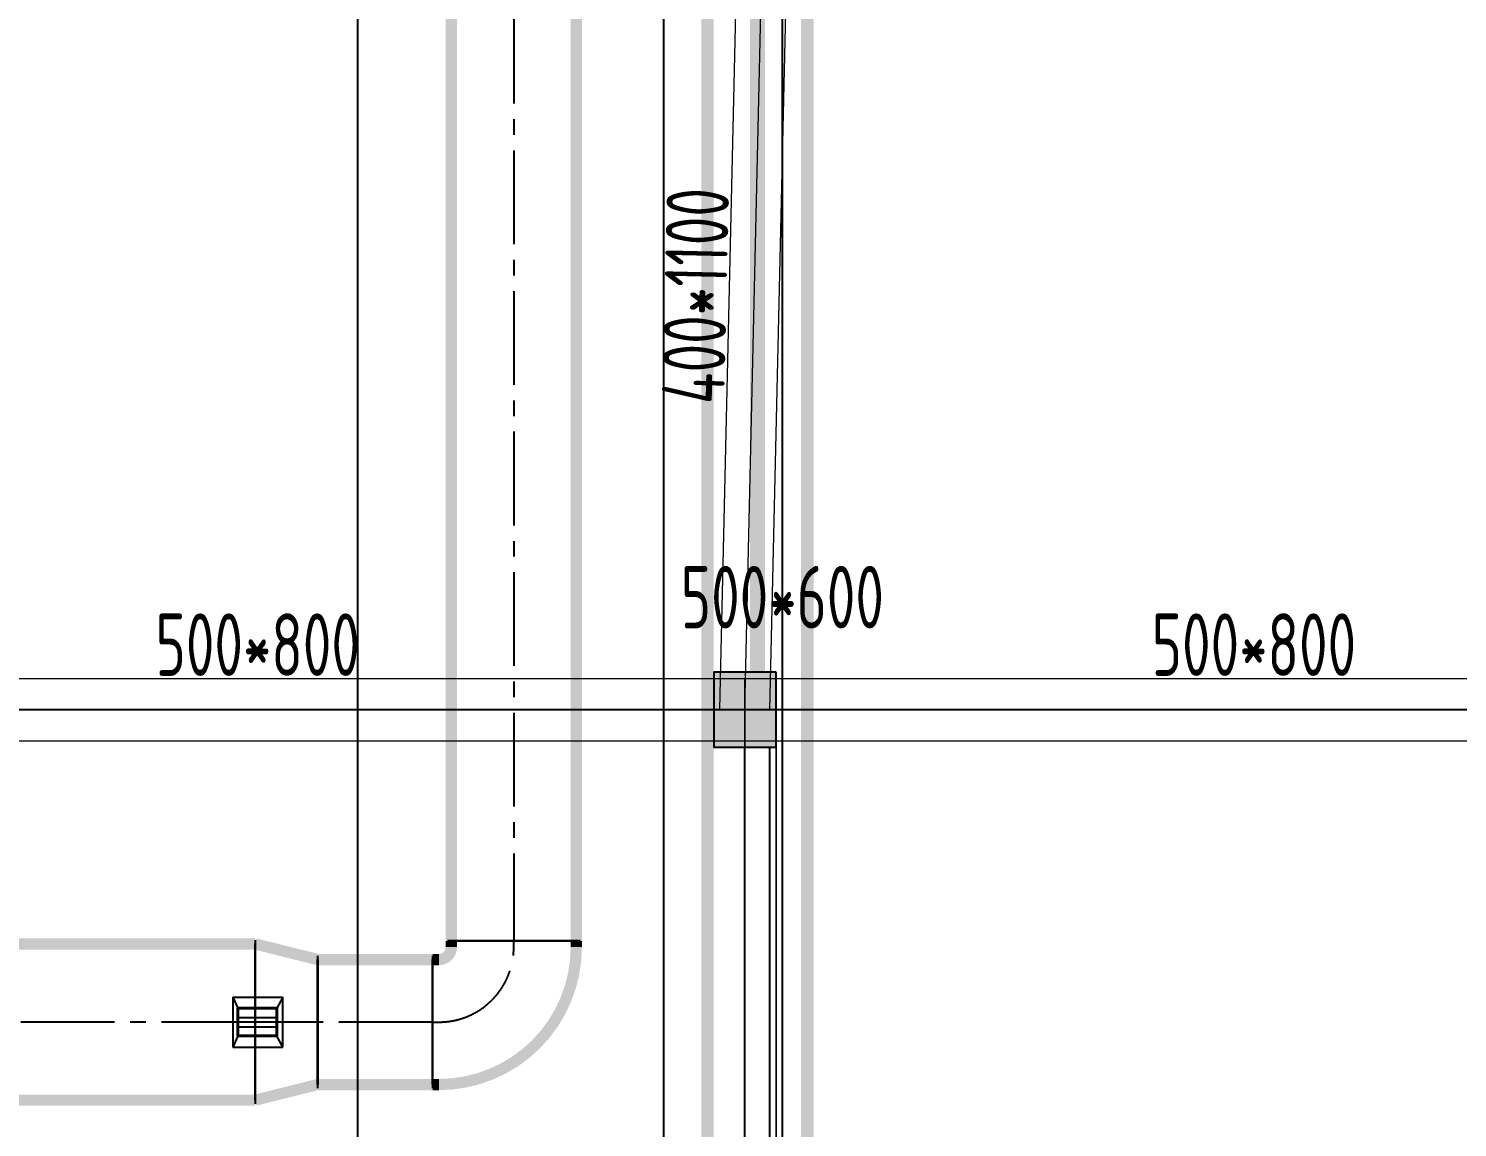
# Model space of a CAD drawing. Extents: x 369444 to 684549, y -549309 to 575337.
# Drawn here: x 492840 to 504279, y 408214 to 417007 of the extents above; entities that cross this region are included whole.
import ezdxf

# ---------------------------------------------------------------- set-up
doc = ezdxf.new("R2010")
doc.units = 0
doc.header["$LTSCALE"] = 1000
doc.header["$MEASUREMENT"] = 0
doc.linetypes.add('CENTER2', pattern=[1.125, 0.75, -0.125, 0.125, -0.125])
doc.linetypes.add('DASH', pattern=[0.35, 0.25, -0.1])
for name, color, linetype, lineweight, true_color in [('-1-0-1', 7, 'Continuous', 0, 0xc0c0c0), ('-1-1-2', 7, 'Continuous', 0, 0xc0c0c0), ('-2-0-1', 1, 'Continuous', 0, 0xff0000), ('-2-1-2', 9, 'Continuous', 0, 0x808080), ('1-6-1', 7, 'Continuous', 0, 0x55ff55), ('1-6-2', 7, 'Continuous', 0, 0x55ff55), ('11-6-1', 2, 'Continuous', 0, 0xffff00), ('11-6-2', 2, 'Continuous', 0, 0xffff00), ('11-6-5', 2, 'Continuous', 0, 0xffff00), ('12-6-1', 4, 'Continuous', 0, 0x00ffff), ('12-6-2', 4, 'Continuous', 0, 0x00ffff), ('12-6-5', 4, 'Continuous', 0, 0x00ffff)]:
    doc.layers.add(name, color=color, linetype=linetype, lineweight=lineweight, true_color=true_color)
for name, color, linetype in [('A-WALL-HATCH', 8, 'Continuous'), ('COLUMN', 9, 'Continuous'), ('DOTE', 1, 'Continuous'), ('DUCT-排烟中心线', 5, 'CENTER2'), ('DUCT-排烟法兰', 4, 'Continuous'), ('DUCT-排烟管', 2, 'Continuous'), ('DUCT-排烟管端线', 4, 'Continuous'), ('WALL', 9, 'Continuous'), ('WINDOW', 4, 'Continuous'), ('防火分区线', 7, 'Continuous'), ('风管标注', 3, 'Continuous')]:
    doc.layers.add(name, color=color, linetype=linetype)
doc.styles.add('yjkcad', font='yjkeng.shx', dxfattribs={"width": 0.7, "height": 250, "bigfont": 'yjkchn.shx'})

# ---------------------------------------------------------------- blocks, each defined once
blk = doc.blocks.new('$DorLib2D$00000213')
at = {"color": 0, "linetype": 'DASH', "const_width": 0.02}
blk.add_lwpolyline([(0.5, 0), (-0.5, 0)], dxfattribs=at)
blk = doc.blocks.new('N-风管')
at = {"color": 0, "linetype": 'Continuous'}
blk.add_line((38489330430.664742, 3905503730.368683, 2600), (38489330830.664742, 3905503730.368683, 2600), dxfattribs=at)
at = {"color": 0}
for p, q in [((38489330430.664742, 3905503730.368683, 2600), (38489330430.664742, 3905503330.368683, 2600)), ((38489330430.664742, 3905503730.368683, 2600), (38489330470.664742, 3905503641.479795, 2600)), ((38489330830.664742, 3905503730.368683, 2600), (38489330782.664742, 3905503641.479795, 2600)), ((38489330830.664742, 3905503330.368683, 2600), (38489330830.664742, 3905503730.368683, 2600)), ((38489330470.664742, 3905503567.40572, 2600), (38489330782.664742, 3905503567.40572, 2600)), ((38489330470.664742, 3905503419.257572, 2600), (38489330430.664742, 3905503330.368683, 2600)), ((38489330470.664742, 3905503493.331646, 2600), (38489330782.664742, 3905503493.331646, 2600)), ((38489330830.664742, 3905503330.368683, 2600), (38489330782.664742, 3905503419.257572, 2600)), ((38489330430.664742, 3905503330.368683, 2600), (38489330830.664742, 3905503330.368683, 2600))]:
    blk.add_line(p, q, dxfattribs=at)
at = {"color": 0, "lineweight": 40}
for p, q in [((38489330470.664742, 3905503641.479795, 2600), (38489330470.664742, 3905503419.257572, 2600)), ((38489330782.664742, 3905503641.479795, 2600), (38489330470.664742, 3905503641.479795, 2600)), ((38489330782.664742, 3905503419.257572, 2600), (38489330782.664742, 3905503641.479795, 2600)), ((38489330782.664742, 3905503419.257572, 2600), (38489330470.664742, 3905503419.257572, 2600))]:
    blk.add_line(p, q, dxfattribs=at)
at = {"layer": 'DUCT-排烟中心线', "color": 0}
for p, q in [((38489332680.664757, 3905525129.868409), (38489332680.664757, 3905504180.568378)), ((38489332680.664757, 3905504130.368378), (38489332680.664757, 3905504180.368378)), ((38489330610.045052, 3905503530.368378), (38489308656.63018, 3905503530.368365)), ((38489331110.245064, 3905503530.368378), (38489330610.245064, 3905503530.368378)), ((38489332030.46476, 3905503530.368378), (38489331110.445061, 3905503530.368378)), ((38489332030.664757, 3905503530.368378), (38489332080.664757, 3905503530.368378))]:
    blk.add_line(p, q, dxfattribs=at)
blk.add_arc((38489332080.664757, 3905504130.368379), 600, 270, 359.9999999545, dxfattribs=at)
at = {"layer": 'DUCT-排烟法兰', "color": 0}
for p, q in [((38489330610.145058, 3905504185.368378), (38489330610.145058, 3905502875.368378)), ((38489333210.664757, 3905504180.468378), (38489332150.664757, 3905504180.468378)), ((38489331110.345062, 3905504060.368378), (38489331110.345062, 3905503000.368378)), ((38489332030.564758, 3905504060.368378), (38489332030.564758, 3905503000.368378))]:
    blk.add_line(p, q, dxfattribs=at)
at = {"layer": 'DUCT-排烟管', "color": 0, "const_width": 90}
for points in [[(38489332180.664757, 3905525129.868409), (38489332180.664757, 3905504180.568378)], [(38489333180.664757, 3905504180.568378), (38489333180.664757, 3905525129.868409)], [(38489330610.045052, 3905504155.368378), (38489308656.63018, 3905504155.368365)], [(38489331110.245064, 3905504030.368378), (38489330610.245064, 3905504155.368378)], [(38489332180.664757, 3905504180.368378), (38489332180.664757, 3905504130.368378)], [(38489333180.664757, 3905504130.368378), (38489333180.664757, 3905504180.368378)], [(38489332030.46476, 3905504030.368378), (38489331110.445061, 3905504030.368378)], [(38489332080.664757, 3905504030.368378), (38489332030.664757, 3905504030.368378)], [(38489331110.245064, 3905503030.368378), (38489330610.245064, 3905502905.368378)], [(38489331110.445061, 3905503030.368378), (38489332030.46476, 3905503030.368378)], [(38489332030.664757, 3905503030.368378), (38489332080.664757, 3905503030.368378)], [(38489308656.63018, 3905502905.368365), (38489330610.045052, 3905502905.368378)]]:
    blk.add_lwpolyline(points, dxfattribs=at)
for points in [[(38489332080.664757, 3905503030.368378, 0.4142135622), (38489333180.664757, 3905504130.368378)], [(38489332080.664757, 3905504030.368378, 0.4142135624), (38489332180.664757, 3905504130.368378)]]:
    blk.add_lwpolyline(points, format="xyb", dxfattribs=at)
at = {"layer": 'DUCT-排烟管端线', "color": 0}
for p, q in [((38489330610.045052, 3905502905.368378), (38489330610.045052, 3905504155.368378)), ((38489330610.245064, 3905504155.368378), (38489330610.245064, 3905502905.368378)), ((38489332180.664757, 3905504180.568378), (38489333180.664757, 3905504180.568378)), ((38489333180.664757, 3905504180.368378), (38489332180.664757, 3905504180.368378)), ((38489331110.245064, 3905503030.368378), (38489331110.245064, 3905504030.368378)), ((38489331110.445061, 3905504030.368378), (38489331110.445061, 3905503030.368378)), ((38489332030.46476, 3905503030.368378), (38489332030.46476, 3905504030.368378)), ((38489332030.664757, 3905503030.368378), (38489332030.664757, 3905504030.368378))]:
    blk.add_line(p, q, dxfattribs=at)

msp = doc.modelspace()

# ---------------------------------------------------------------- hatches: boundary and pattern name
at = {"layer": 'A-WALL-HATCH'}
msp.add_hatch(color=256, dxfattribs=at).paths.add_polyline_path([(498824.7, 411256.6), (498824.7, 411856.6), (498324.7, 411856.6), (498324.7, 411256.6)])

# ---------------------------------------------------------------- linework, layer by layer
at = {"layer": '-1-0-1', "color": 0}
msp.add_point((498574.3, 411557.1, -3600), dxfattribs=at)
at = {"layer": '-1-1-2', "color": 0}
msp.add_line((498574.3, 411557.1, -3600), (498574.3, 411557.1), dxfattribs=at)
at = {"layer": '-2-0-1', "color": 0}
for p, q in [((498574.3, 411557.1, -3600), (498724.3, 418157.1, -3600)), ((490774.3, 411557.1, -3600), (498574.3, 411557.1, -3600)), ((498574.3, 411557.1, -3600), (506724.3, 411557.1, -3600)), ((498574.3, 406757.1, -3600), (498574.3, 411557.1, -3600))]:
    msp.add_line(p, q, dxfattribs=at)
at = {"layer": '-2-1-2', "color": 0}
for p, q in [((498574.3, 411557.1), (498724.3, 418157.1)), ((490774.3, 411557.1), (498574.3, 411557.1)), ((498574.3, 411557.1), (506724.3, 411557.1)), ((498574.3, 406757.1), (498574.3, 411557.1))]:
    msp.add_line(p, q, dxfattribs=at)
at = {"layer": '1-6-1', "color": 0}
for p, q in [((498574.3, 411557.1, -8700), (498574.3, 406757.1, -8700)), ((498574.3, 411557.1, -5100), (498574.3, 411557.1, -8700)), ((498574.3, 406757.1, -5100), (498574.3, 411557.1, -5100)), ((498574.3, 411557.1, -8700), (498574.3, 411557.1, -5100)), ((498824.3, 411557.1, -8700), (498574.3, 411557.1, -8700)), ((498574.3, 411557.1, -5100), (498824.3, 411557.1, -5100)), ((498824.3, 411557.1, -5100), (498824.3, 406757.1, -5100)), ((498824.3, 411557.1, -8700), (498824.3, 411557.1, -5100)), ((498824.3, 406757.1, -8700), (498824.3, 411557.1, -8700)), ((498824.3, 411557.1, -5100), (498824.3, 411557.1, -8700))]:
    msp.add_line(p, q, dxfattribs=at)
at = {"layer": '1-6-2', "color": 0}
for p, q in [((498574.3, 411557.1, -5100), (498574.3, 406757.1, -5100)), ((498574.3, 411557.1, -8700), (498574.3, 411557.1, -5100)), ((498574.3, 406757.1, -8700), (498574.3, 411557.1, -8700))]:
    msp.add_line(p, q, dxfattribs=at)
at = {"layer": '11-6-1', "color": 0}
for p, q in [((498324.3, 411857.1), (498324.3, 411257.1)), ((498824.3, 411857.1), (498324.3, 411857.1)), ((498324.3, 411857.1, -3600), (498324.3, 411257.1, -3600)), ((498824.3, 411857.1, -3600), (498324.3, 411857.1, -3600)), ((498324.3, 411857.1, -3600), (498324.3, 411857.1)), ((498824.3, 411257.1), (498824.3, 411857.1)), ((498824.3, 411257.1, -3600), (498824.3, 411857.1, -3600)), ((498824.3, 411857.1, -3600), (498824.3, 411857.1)), ((498324.3, 411257.1), (498824.3, 411257.1)), ((498324.3, 411257.1, -3600), (498824.3, 411257.1, -3600)), ((498324.3, 411257.1, -3600), (498324.3, 411257.1)), ((498824.3, 411257.1, -3600), (498824.3, 411257.1))]:
    msp.add_line(p, q, dxfattribs=at)
at = {"layer": '11-6-2', "color": 0}
msp.add_line((498574.3, 411557.1, -3600), (498574.3, 411557.1), dxfattribs=at)
at = {"layer": '12-6-1', "color": 0}
for p, q in [((498374.4, 411561.6, -5100), (498524.4, 418161.6, -5100)), ((498374.4, 411561.6, -6200), (498524.4, 418161.6, -6200)), ((498774.3, 411552.5, -5100), (498924.3, 418152.5, -5100)), ((498774.3, 411552.5, -6200), (498924.3, 418152.5, -6200)), ((490774.3, 411807.1), (498574.3, 411807.1)), ((490774.3, 411807.1, -800), (498574.3, 411807.1, -800)), ((498574.3, 411807.1), (498574.3, 411307.1)), ((498574.3, 411807.1, -800), (498574.3, 411807.1)), ((498574.3, 411307.1, -800), (498574.3, 411807.1, -800)), ((498574.3, 411807.1), (498574.3, 411307.1)), ((498574.3, 411807.1, -800), (498574.3, 411807.1)), ((498574.3, 411307.1, -800), (498574.3, 411807.1, -800)), ((498574.3, 411807.1), (506724.3, 411807.1)), ((498574.3, 411807.1, -800), (506724.3, 411807.1, -800)), ((498374.4, 411561.6, -5100), (498774.3, 411552.5, -5100)), ((498374.4, 411561.6, -6200), (498374.4, 411561.6, -5100)), ((498774.3, 411552.5, -6200), (498374.4, 411561.6, -6200)), ((498774.3, 411552.5, -5100), (498774.3, 411552.5, -6200)), ((490774.3, 411307.1), (498574.3, 411307.1)), ((490774.3, 411307.1, -800), (498574.3, 411307.1, -800)), ((498574.3, 411307.1), (498574.3, 411307.1, -800)), ((498574.3, 411307.1), (498574.3, 411307.1, -800)), ((498574.3, 411307.1), (506724.3, 411307.1)), ((498574.3, 411307.1, -800), (506724.3, 411307.1, -800))]:
    msp.add_line(p, q, dxfattribs=at)
at = {"layer": '12-6-2', "color": 0}
for p, q in [((498574.3, 411557.1, -5100), (498724.3, 418157.1, -5100)), ((490774.3, 411557.1), (498574.3, 411557.1)), ((498574.3, 411557.1), (506724.3, 411557.1))]:
    msp.add_line(p, q, dxfattribs=at)
at = {"layer": 'COLUMN', "color": 8}
for p, q in [((498824.7, 411856.6), (498324.7, 411856.6)), ((498324.7, 411856.6), (498324.7, 411256.6)), ((498824.7, 411256.6), (498824.7, 411856.6)), ((498324.7, 411256.6), (498824.7, 411256.6))]:
    msp.add_line(p, q, dxfattribs=at)
at = {"layer": 'DOTE', "color": 8}
for p, q in [((495474.5, 261807), (495474.5, 476704.8)), ((497924.5, 59364.2), (497924.5, 476704.8)), ((498874.5, 59364.2), (498874.5, 476704.8))]:
    msp.add_line(p, q, dxfattribs=at)
at = {"layer": 'DOTE', "color": 8, "lineweight": -2}
msp.add_line((377844.4, 411557), (624570.9, 411557), dxfattribs=at)
at = {"layer": 'WALL', "linetype": 'ByBlock'}
for p, q in [((498574.5, 407006.8), (498574.5, 411256.6)), ((498774.5, 407006.8), (498774.5, 411256.6))]:
    msp.add_line(p, q, dxfattribs=at)
at = {"layer": '防火分区线', "color": 130, "linetype": 'DASH', "ltscale": 8, "const_width": 100}
for points in [[(439874.5, 406906.9), (491824.6, 406906.9), (491824.6, 406664.9), (493124.6, 406664.9), (493124.6, 407057.9), (498274.5, 407056.8), (498274.5, 451107)], [(440674.5, 406106.9), (491024.6, 406106.9), (491024.6, 405864.9), (493924.6, 405864.9), (493924.6, 406257.7), (499074.5, 406256.7), (499074.5, 450307)]]:
    msp.add_lwpolyline(points, dxfattribs=at)
at = {"layer": '防火分区线', "color": 2, "linetype": 'DASH', "ltscale": 8, "const_width": 100}
for points in [[(498274.5, 451107), (498274.5, 406256.7), (509724.5, 406256.7), (509724.5, 401706.8), (514774.5, 401706.8), (514774.5, 406256.7), (538424.6, 406257), (538414.6, 449806.7)], [(499074.5, 450307), (499074.5, 407056.7), (510524.5, 407056.7), (510524.5, 402506.8), (513974.5, 402506.8), (513974.5, 407056.7), (537624.4, 407057), (537614.5, 450606.7)]]:
    msp.add_lwpolyline(points, dxfattribs=at)

# ---------------------------------------------------------------- block references
at = {"layer": 'WINDOW', "linetype": 'ByBlock', "lineweight": -2, "xscale": -6000, "yscale": 6000, "zscale": 6000, "rotation": 270}
msp.add_blockref('$DorLib2D$00000213', (498674.5, 414856.6), dxfattribs=at)
at = {"layer": '风管标注', "color": 8}
msp.add_blockref('N-风管', (-38488835956.2, -3905094473.4), dxfattribs=at)

# ---------------------------------------------------------------- texts
at = {"layer": '11-6-5', "color": 0, "insert": (498874.3, 412207.1, -3600), "char_height": 500, "attachment_point": 8, "style": 'yjkcad'}
msp.add_mtext('500*600', dxfattribs=at)
at = {"layer": '12-6-5', "color": 0, "insert": (498429.4, 414862.1), "char_height": 500, "attachment_point": 8, "rotation": 88.69805, "style": 'yjkcad'}
msp.add_mtext('400*1100', dxfattribs=at)
at = {"layer": '12-6-5', "color": 0, "char_height": 500, "attachment_point": 8, "style": 'yjkcad'}
for insert in [(494674.3, 411827.1), (502649.3, 411827.1)]:
    msp.add_mtext('500*800', dxfattribs=dict(at, insert=insert))

doc.saveas('drawing.dxf')
